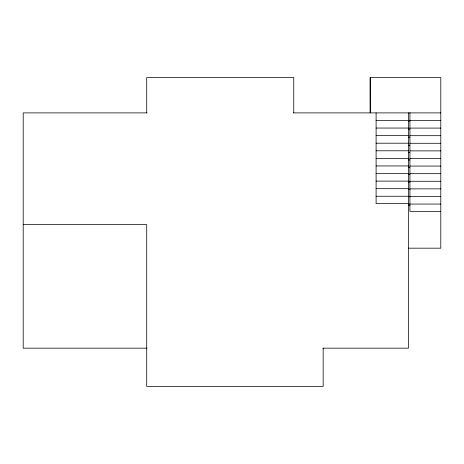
<?xml version="1.0" encoding="UTF-8"?>
<svg xmlns="http://www.w3.org/2000/svg" width="464" height="464" viewBox="0 0 464 464"><rect width="100%" height="100%" fill="white"/><g stroke="black" fill="none" stroke-linecap="round" stroke-linejoin="round"><path stroke-width="0.7" d="M370.22 77.604L370.22 112.897L370.191 77.604L440.8 77.604L440.8 248.176L408.39 248.176M147.111 112.897L23.2 112.897L23.2 348.162L147.018 348.162M293.405 112.897L440.8 112.897M376.101 120.472L408.453 120.472M409.921 120.495L440.8 120.495M408.453 120.982L409.886 120.982M376.101 128.052L408.453 128.052M409.921 128.093L440.8 128.093M408.453 129.073L409.886 129.073M376.101 135.633L408.453 135.633M409.921 135.685L440.8 135.685M408.453 137.158L409.886 137.158M376.101 143.208L408.453 143.208M409.921 143.283L440.8 143.283M408.453 145.244L409.886 145.244M376.101 150.788L408.453 150.788M409.921 150.881L440.8 150.881M408.453 152.598L409.886 152.598M376.101 158.363L408.453 158.363M409.921 158.479L440.8 158.479M408.453 159.947L409.886 159.947M376.101 165.944L408.453 165.944M409.921 166.077L440.8 166.077M408.453 167.301L409.886 167.301M376.101 173.524L408.453 173.524M409.921 173.675L440.8 173.675M408.453 174.655L409.886 174.655M376.101 181.099L408.453 181.099M409.921 181.273L440.8 181.273M408.453 182.004L409.886 182.004M376.101 188.68L408.453 188.68M409.921 188.865L440.8 188.865M408.453 189.358L409.886 189.358M376.101 196.255L408.453 196.255M409.921 196.463L440.8 196.463M408.453 196.707L409.886 196.707M408.453 203.609L376.101 203.609L376.101 112.897M408.453 204.061L440.8 204.061M408.453 205.349L409.921 205.349M440.8 211.416L409.921 211.416L409.921 112.63M23.2 224.646L146.717 224.646L146.717 386.396L323.164 386.396L323.164 348.162M322.869 348.162L408.453 348.162L408.453 112.897M293.758 112.897L293.758 77.604L146.717 77.604L146.717 112.897"/></g></svg>
